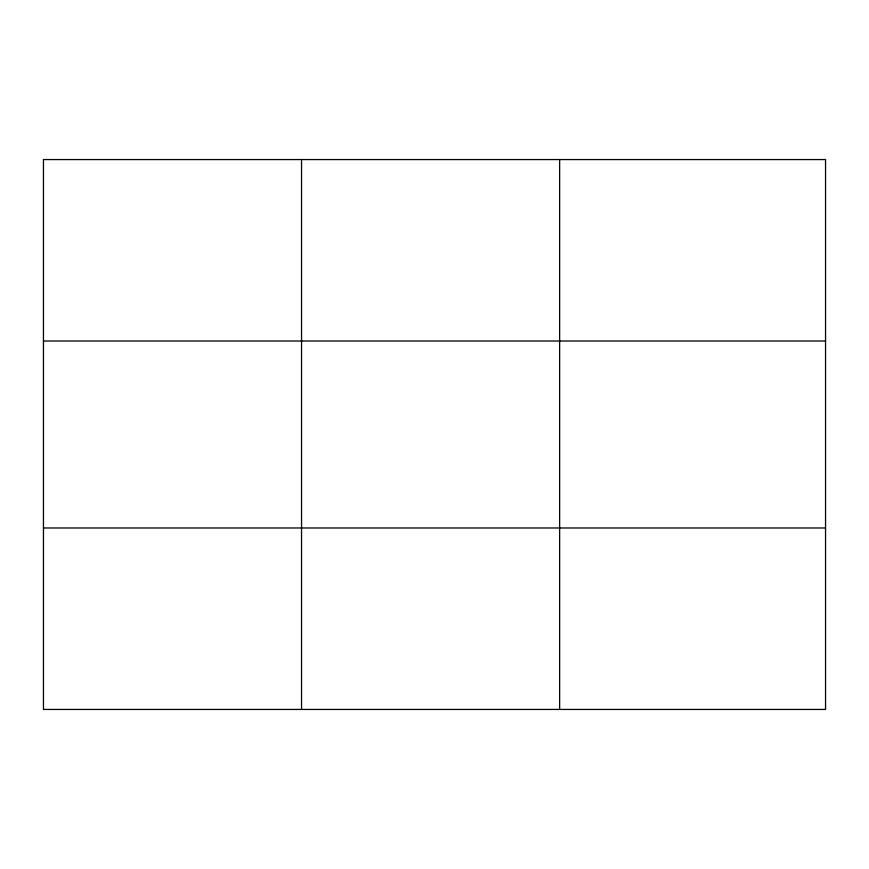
<?xml version="1.0" encoding="UTF-8"?>
<svg xmlns="http://www.w3.org/2000/svg" width="869" height="869" viewBox="0 0 869 869"><rect width="100%" height="100%" fill="white"/><g stroke="black" fill="none" stroke-linecap="round" stroke-linejoin="round"><path stroke-width="1.3" d="M301.543 709.441L301.543 159.559M559.636 709.441L559.636 159.559M43.45 341.017L825.55 341.017M43.45 527.983L825.55 527.983M825.55 159.559L825.55 709.441L43.45 709.441L43.45 159.559L825.55 159.559"/></g></svg>
